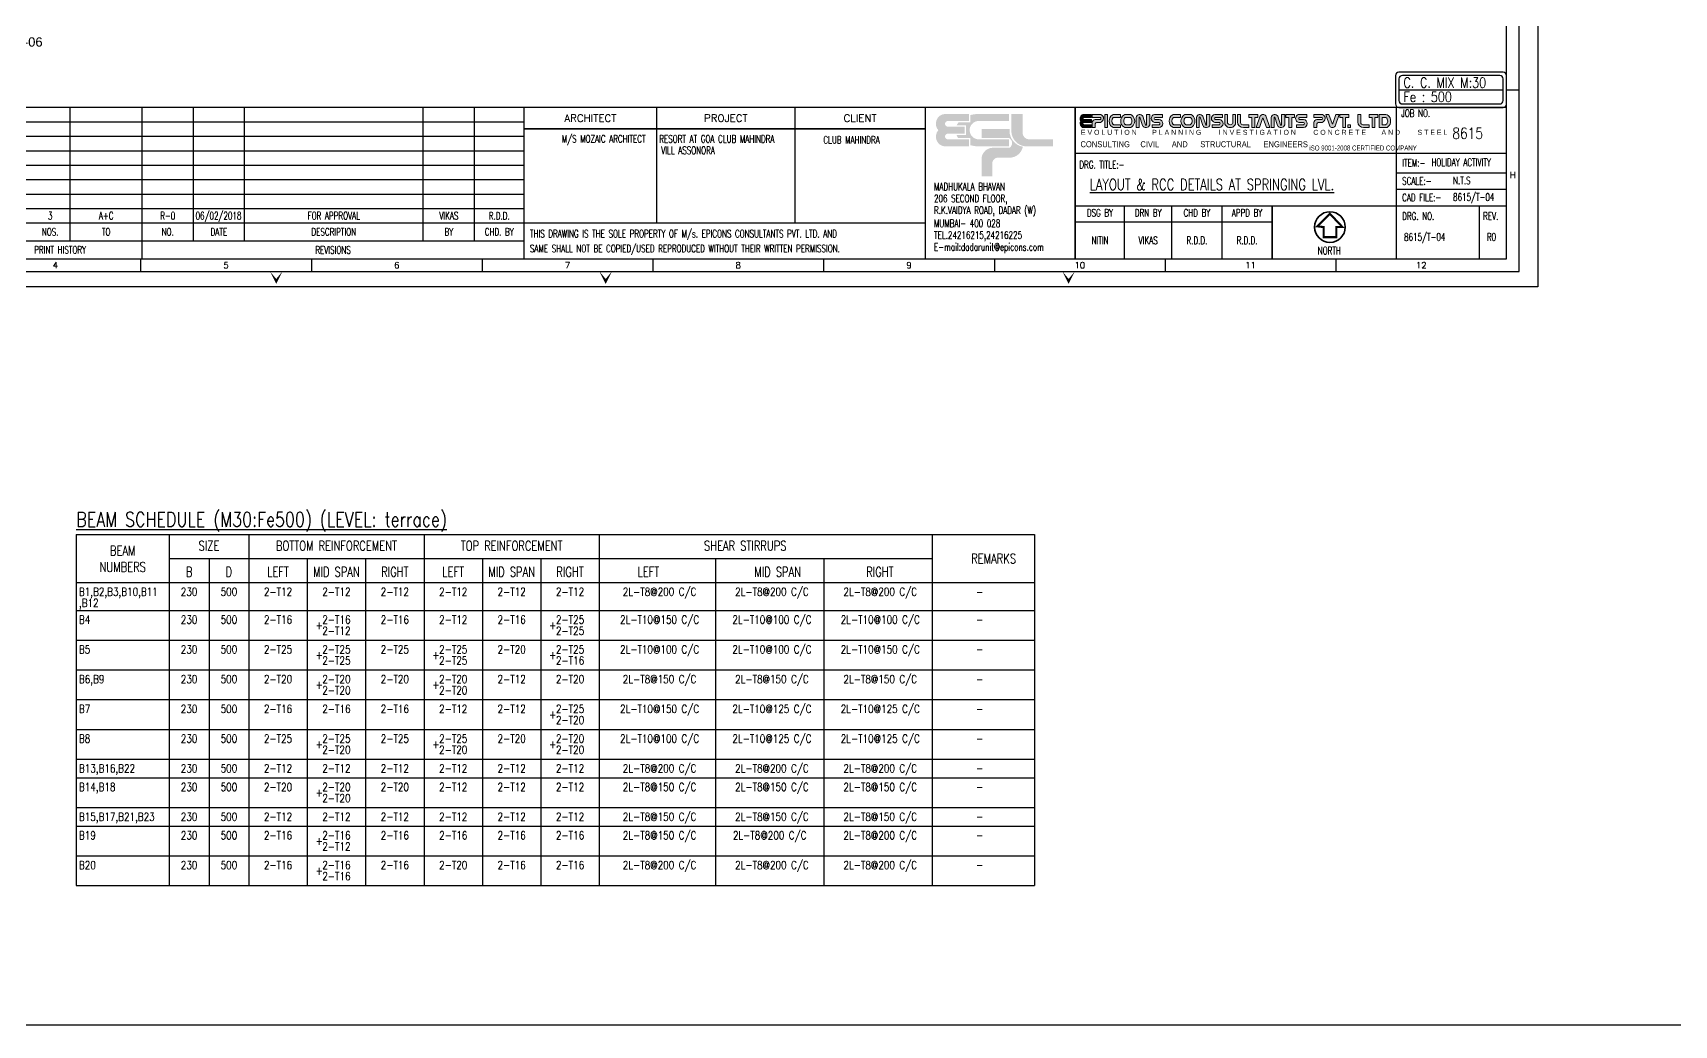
# Model space of a CAD drawing. Header units: millimetres. Extents: x 2659630 to 6742168, y -2425387 to -732288.
# Drawn here: x 3467925 to 3529752, y -1261264 to -1223905 of the extents above; entities that cross this region are included whole.
import ezdxf
from ezdxf.enums import TextEntityAlignment as Align

# ---------------------------------------------------------------- set-up
doc = ezdxf.new("R2010")
doc.units = ezdxf.units.MM
for name, color, linetype, lineweight in [('00 ECPL LOGO', 250, 'Continuous', 20), ('00 ELEV-2', 9, 'Continuous', 30), ('G-ANNO-SYMB', 111, 'Continuous', 9), ('TEXT', 150, 'Continuous', 25)]:
    doc.layers.add(name, color=color, linetype=linetype, lineweight=lineweight)
for name, color, linetype in [('FRAME TABLE', 5, 'Continuous'), ('PNA', 8, 'Continuous'), ('S-COLUMN NO', 2, 'Continuous'), ('S-SCHEDULE LINE-1', 7, 'Continuous'), ('S-TITIL', 6, 'Continuous'), ('Schedule Border', 60, 'Continuous'), ('TEXT (SHEET)', 4, 'Continuous'), ('TEXT MIDIUM', 2, 'Continuous'), ('TEXT SHEDULE BEAM', 4, 'Continuous'), ('TITLE', 6, 'Continuous')]:
    doc.layers.add(name, color=color, linetype=linetype)
doc.styles.add('Arial_1', font='arial.ttf', dxfattribs={"height": 98.353293})
doc.styles.add('ROMANS', font='r.shx', dxfattribs={"width": 0.7})
doc.styles.add('SEC. TEXT', font='arial.ttf', dxfattribs={"height": 180})

# ---------------------------------------------------------------- blocks, each defined once
blk = doc.blocks.new('ecpl logo')
at = {"layer": '00 ECPL LOGO'}
for color, points in [(256, [(351, -827, 0.621111), (586, -1401), (1442, -1401), (1442, -1151), (682, -1151, -0.917622), (682, -948), (1285, -948), (1285, -702), (682, -702, -0.926164), (682, -501), (1442, -501), (1442, -251), (581, -251, 0.621111), (351, -827)]), (152, [(2940, -251), (2940, -863, 0.384329), (3453, -1401), (4422, -1401), (4422, -1151), (3582, -1151, -0.414214), (3340, -908), (3340, -251)]), (140, [(1887, -779), (1887, -1102), (2862, -1102, -0.232111), (2971, -1281, -0.194401), (2883, -1450), (2269, -1450, 0.364674), (1887, -1802), (1887, -2463), (2269, -2463), (2269, -1996, -0.414214), (2462, -1802), (2899, -1802, 0.338499), (3350, -1412, -0.371272), (2877, -839), (2877, -779)])]:
    blk.add_hatch(color=color, dxfattribs=at).paths.add_polyline_path(points)
h = blk.add_hatch(color=253, dxfattribs=at)
h.dxf.hatch_style = 1
h.paths.add_polyline_path([(995, -993, 0.07148), (1056, -1106), (1486, -1106), (1486, -1356, 0.065387), (1776, -1401), (2862, -1401), (2862, -1151), (1776, -1151, -0.910826), (1742, -501), (2862, -501), (2862, -251), (1776, -251, 0.069483), (1486, -291), (1486, -546), (1071, -546, 0.072407), (1003, -657), (1329, -657), (1329, -993)])
blk = doc.blocks.new('EPICONS TITLE')
at = {"layer": '00 ECPL LOGO'}
h = blk.add_hatch(color=4, dxfattribs=at)
h.dxf.hatch_style = 1
h.paths.add_polyline_path([(678, -252), (678, -146), (414, -146, 0.261636), (303, -208, 0.285841), (304, -378, 0.344902), (324, -574, 0.204992), (418, -614), (678, -614), (678, -510), (424, -510, -1), (418, -426), (678, -426), (678, -331), (424, -331, -1), (422, -252)])
h = blk.add_hatch(color=4, dxfattribs=at)
h.dxf.hatch_style = 1
h.paths.add_polyline_path([(1011, -146), (712, -146), (712, -252), (997, -252, -0.440545), (997, -331), (816, -331, 0.414214), (712, -435), (712, -614), (810, -614), (810, -504, -0.414214), (888, -426), (997, -426, 0.757811)])
h.paths.add_polyline_path([(1254, -146), (1153, -146), (1153, -614), (1254, -614)])
h.paths.add_polyline_path([(1708, -146), (1494, -146, 0.154275), (1419, -169, 0.519672), (1419, -591, 0.154275), (1494, -614), (1708, -614), (1708, -510), (1472, -510, -0.210356), (1452, -502, -0.388707), (1452, -260, -0.210356), (1472, -252), (1708, -252)])
h.paths.add_polyline_path([(2037, -146), (1904, -146, 0.159018), (1828, -171, 0.507969), (1828, -589, 0.159018), (1904, -614), (2037, -614, 0.173791), (2119, -585, 0.472311), (2119, -175, 0.173791)])
h.paths.add_polyline_path([(2046, -252, -0.185052), (2063, -258, -0.445894), (2063, -504, -0.185052), (2046, -510), (1899, -510, -0.185052), (1882, -504, -0.445894), (1882, -258, -0.185052), (1899, -252)], flags=16)
h.paths.add_polyline_path([(2501, -209, 0.723435), (2273, -252), (2273, -614), (2374, -614), (2374, -252, -0.723435), (2399, -241), (2495, -533, 0.724077), (2751, -510), (2751, -146), (2635, -146), (2635, -509, -0.755661), (2603, -519)])
h.paths.add_polyline_path([(3198, -146), (2916, -146, 0.823713), (2916, -429), (3082, -429, -0.713272), (3082, -510), (2830, -510), (2830, -614), (3082, -614, 0.900309), (3082, -324), (2936, -324, -0.746931), (2936, -252), (3198, -252)])
h = blk.add_hatch(color=4, dxfattribs=at)
h.dxf.hatch_style = 1
h.paths.add_polyline_path([(3837, -146), (3623, -146, 0.154275), (3548, -169, 0.519672), (3548, -591, 0.154275), (3623, -614), (3837, -614), (3837, -510), (3600, -510, -0.210932), (3581, -502, -0.385278), (3580, -260, -0.212895), (3599, -252), (3837, -252)])
h.paths.add_polyline_path([(4255, -175, 0.173792), (4173, -146), (4040, -146, 0.159018), (3964, -171, 0.507969), (3964, -589, 0.159018), (4040, -614), (4173, -614, 0.173792), (4255, -585, 0.472311)])
h.paths.add_polyline_path([(4182, -252, -0.185053), (4199, -258, -0.445893), (4199, -504, -0.185053), (4182, -510), (4035, -510, -0.185053), (4017, -504, -0.445893), (4017, -258, -0.185053), (4035, -252)], flags=16)
h.paths.add_polyline_path([(4406, -252), (4406, -614), (4507, -614), (4507, -252, -0.436861), (4522, -236, -0.319738), (4534, -245), (4629, -533, 0.724077), (4884, -510), (4884, -146), (4768, -146), (4768, -509, -0.755661), (4737, -519), (4635, -209, 0.723435)])
h.paths.add_polyline_path([(5335, -146), (5053, -146, 0.823713), (5053, -429), (5219, -429, -0.713272), (5219, -510), (4967, -510), (4967, -614), (5219, -614, 0.900309), (5219, -324), (5074, -324, -0.746931), (5074, -252), (5335, -252)])
h.paths.add_polyline_path([(5509, -146), (5408, -146), (5408, -452, 0.160106), (5433, -529, 0.505303), (5772, -529, 0.160106), (5797, -452), (5797, -146), (5699, -146), (5699, -451, -0.621318), (5509, -451)])
h.paths.add_polyline_path([(5969, -146), (5862, -146), (5862, -406, 0.414214), (6070, -614), (6267, -614), (6267, -510), (6047, -510, -0.414214), (5969, -432)])
h.paths.add_polyline_path([(6589, -146), (6267, -146), (6267, -249), (6372, -249), (6372, -614), (6473, -614), (6473, -249), (6589, -249)])
h.paths.add_polyline_path([(6863, -194, 0.539211), (6672, -201), (6523, -614), (6641, -614), (6752, -289, -0.708617), (6777, -289), (6894, -614), (7006, -614)])
h.paths.add_polyline_path([(7288, -209, 0.723435), (7059, -252), (7059, -614), (7160, -614), (7160, -252, -0.723435), (7186, -241), (7282, -533, 0.724077), (7538, -510), (7538, -146), (7421, -146), (7421, -509, -0.755661), (7390, -519)])
h.paths.add_polyline_path([(7886, -146), (7579, -146), (7579, -249), (7684, -249), (7684, -614), (7785, -614), (7785, -249), (7886, -249)])
h.paths.add_polyline_path([(8321, -146), (8059, -146, 0.157568), (7983, -170, 0.511532), (7983, -404, 0.157569), (8059, -429), (8206, -429, -0.713272), (8206, -510), (7953, -510), (7953, -614), (8206, -614, 0.900308), (8206, -324), (8065, -324), (8060, -324, -0.722204), (8060, -249), (8321, -249)])
h = blk.add_hatch(color=4, dxfattribs=at)
h.dxf.hatch_style = 1
h.paths.add_polyline_path([(8875, -146), (8576, -146), (8576, -252), (8849, -252, -0.270444), (8871, -265, -0.26297), (8871, -318, -0.270444), (8849, -331), (8680, -331, 0.414214), (8576, -435), (8576, -614), (8674, -614), (8674, -504, -0.414214), (8752, -426), (8861, -426, 0.757811)])
h.paths.add_polyline_path([(9103, -146), (8990, -146), (9133, -566, 0.539211), (9324, -560), (9474, -146), (9356, -146), (9244, -471, -0.708617), (9220, -471)])
h.paths.add_polyline_path([(9814, -146), (9492, -146), (9492, -249), (9597, -249), (9597, -614), (9698, -614), (9698, -249), (9814, -249)])
h.paths.add_polyline_path([(10234, -146), (10128, -146), (10128, -406, 0.414214), (10336, -614), (10533, -614), (10533, -510), (10312, -510, -0.414214), (10234, -432)])
h.paths.add_polyline_path([(9871, -510), (9775, -510), (9775, -614), (9871, -614)])
h = blk.add_hatch(color=4, dxfattribs=at)
h.dxf.hatch_style = 1
h.paths.add_polyline_path([(10533, -146), (10533, -249), (10637, -249), (10637, -614), (10739, -614), (10739, -249), (10839, -249), (10839, -146)])
h.paths.add_polyline_path([(10890, -146), (10890, -614), (11119, -614, 0.189446), (11208, -580, 0.435754), (11208, -181, 0.189446), (11119, -146)])
h.paths.add_polyline_path([(11122, -249, -0.519112), (11122, -510), (10989, -510), (10989, -249)], flags=16)
at = {"layer": '00 ECPL LOGO', "color": 4}
for p, q in [((678, -146), (414, -146)), ((418, -426), (678, -426)), ((678, -510), (418, -510)), ((424, -252), (678, -252)), ((678, -331), (424, -331)), ((678, -252), (678, -146)), ((678, -426), (678, -331)), ((678, -614), (678, -510)), ((1011, -146), (712, -146)), ((712, -146), (712, -252)), ((997, -252), (712, -252)), ((712, -435), (712, -614)), ((810, -504), (810, -614)), ((997, -331), (816, -331)), ((888, -426), (997, -426)), ((1153, -146), (1254, -146)), ((1153, -146), (1153, -614)), ((1254, -146), (1254, -614)), ((1472, -252), (1708, -252)), ((1472, -510), (1708, -510)), ((1494, -146), (1708, -146)), ((1708, -252), (1708, -146)), ((1708, -614), (1708, -510)), ((1899, -252), (2046, -252)), ((1899, -510), (2046, -510)), ((1904, -146), (2037, -146)), ((2273, -252), (2273, -614)), ((2374, -252), (2374, -614)), ((2399, -241), (2495, -533)), ((2501, -209), (2603, -519)), ((2635, -146), (2751, -146)), ((2751, -146), (2635, -146)), ((2635, -146), (2635, -510)), ((2751, -146), (2751, -510)), ((2751, -252), (2751, -252)), ((2751, -510), (2751, -510)), ((2830, -614), (2830, -510)), ((2830, -510), (3082, -510)), ((2916, -146), (3198, -146)), ((3198, -146), (2916, -146)), ((3082, -429), (2916, -429)), ((2936, -252), (3198, -252)), ((3082, -324), (2936, -324)), ((3198, -252), (3198, -146)), ((3599, -252), (3837, -252)), ((3600, -510), (3837, -510)), ((3837, -146), (3623, -146)), ((3837, -252), (3837, -146)), ((3837, -614), (3837, -510)), ((4035, -252), (4182, -252)), ((4035, -510), (4182, -510)), ((4040, -146), (4173, -146)), ((4406, -252), (4406, -614)), ((4507, -252), (4507, -614)), ((4534, -245), (4629, -533)), ((4635, -209), (4737, -519)), ((4768, -146), (4884, -146)), ((4768, -146), (4884, -146)), ((4884, -146), (4768, -146)), ((4768, -146), (4768, -510)), ((4884, -146), (4884, -510)), ((4884, -252), (4884, -252)), ((4967, -614), (4967, -510)), ((4967, -510), (5219, -510)), ((4967, -510), (5219, -510)), ((5053, -146), (5335, -146)), ((5053, -146), (5335, -146)), ((5335, -146), (5053, -146)), ((5219, -429), (5053, -429)), ((5074, -252), (5335, -252)), ((5219, -324), (5074, -324)), ((5335, -252), (5335, -146)), ((5408, -146), (5509, -146)), ((5509, -146), (5408, -146)), ((5408, -146), (5408, -452)), ((5509, -146), (5509, -451)), ((5699, -146), (5797, -146)), ((5797, -146), (5699, -146)), ((5699, -146), (5699, -451)), ((5797, -146), (5797, -452)), ((5862, -146), (5969, -146)), ((5969, -146), (5862, -146)), ((5862, -406), (5862, -146)), ((5969, -432), (5969, -146)), ((6047, -510), (6267, -510)), ((6267, -146), (6589, -146)), ((6589, -146), (6267, -146)), ((6267, -146), (6267, -249)), ((6267, -249), (6372, -249)), ((6267, -510), (6267, -614)), ((6372, -614), (6372, -249)), ((6473, -614), (6473, -249)), ((6473, -249), (6589, -249)), ((6523, -614), (6672, -201)), ((6589, -146), (6589, -249)), ((6641, -614), (6752, -289)), ((6894, -614), (6777, -289)), ((7006, -614), (6863, -194)), ((7059, -252), (7059, -614)), ((7160, -252), (7160, -614)), ((7186, -241), (7282, -533)), ((7288, -209), (7390, -519)), ((7421, -146), (7538, -146)), ((7421, -146), (7538, -146)), ((7538, -146), (7421, -146)), ((7421, -146), (7538, -146)), ((7421, -146), (7421, -510)), ((7538, -146), (7538, -510)), ((7538, -252), (7538, -252)), ((7538, -510), (7538, -510)), ((7579, -146), (7886, -146)), ((7886, -146), (7579, -146)), ((7579, -146), (7886, -146)), ((7579, -146), (7886, -146)), ((7886, -146), (7579, -146)), ((7579, -146), (7579, -249)), ((7579, -249), (7684, -249)), ((7579, -249), (7684, -249)), ((7684, -614), (7684, -249)), ((7785, -614), (7785, -249)), ((7785, -249), (7886, -249)), ((7785, -249), (7886, -249)), ((7886, -146), (7886, -249)), ((7953, -614), (7953, -510)), ((7953, -510), (8206, -510)), ((7953, -510), (8206, -510)), ((7953, -510), (8206, -510)), ((8040, -146), (8321, -146)), ((8040, -146), (8321, -146)), ((8206, -429), (8040, -429)), ((8321, -146), (8059, -146)), ((8059, -429), (8194, -429)), ((8060, -249), (8321, -249)), ((8206, -324), (8060, -324)), ((8065, -324), (8206, -324)), ((8321, -252), (8321, -146)), ((8875, -146), (8576, -146)), ((8576, -146), (8576, -252)), ((8849, -252), (8576, -252)), ((8576, -435), (8576, -614)), ((8674, -504), (8674, -614)), ((8849, -331), (8680, -331)), ((8752, -426), (8861, -426)), ((9103, -146), (8990, -146)), ((9103, -146), (8990, -146)), ((8990, -146), (9133, -566)), ((9103, -146), (9220, -471)), ((9356, -146), (9244, -471)), ((9474, -146), (9324, -560)), ((9474, -146), (9356, -146)), ((9408, -146), (9356, -146)), ((9474, -146), (9356, -146)), ((9492, -146), (9814, -146)), ((9814, -146), (9492, -146)), ((9492, -146), (9814, -146)), ((9492, -146), (9814, -146)), ((9492, -146), (9814, -146)), ((9492, -146), (9492, -249)), ((9492, -249), (9597, -249)), ((9492, -249), (9597, -249)), ((9597, -614), (9597, -249)), ((9698, -614), (9698, -249)), ((9698, -249), (9814, -249)), ((9698, -249), (9814, -249)), ((9814, -146), (9814, -249)), ((10128, -146), (10234, -146)), ((10234, -146), (10128, -146)), ((10128, -406), (10128, -146)), ((10234, -432), (10234, -146)), ((10312, -510), (10533, -510)), ((10533, -146), (10839, -146)), ((10839, -146), (10533, -146)), ((10533, -146), (10533, -249)), ((10533, -249), (10637, -249)), ((10637, -249), (10533, -249)), ((10533, -510), (10533, -614)), ((10637, -614), (10637, -249)), ((10739, -614), (10739, -249)), ((10739, -249), (10839, -249)), ((10739, -249), (10839, -249)), ((10839, -249), (10739, -249)), ((10839, -146), (10839, -249)), ((10890, -146), (11119, -146)), ((10890, -146), (10890, -614)), ((10989, -249), (10989, -510)), ((10989, -249), (11113, -249)), ((10989, -510), (11113, -510)), ((418, -614), (678, -614)), ((712, -614), (810, -614)), ((1153, -614), (1254, -614)), ((1494, -614), (1708, -614)), ((2037, -614), (1904, -614)), ((2273, -614), (2374, -614)), ((2614, -614), (2635, -614)), ((2635, -614), (2635, -614)), ((2830, -614), (3082, -614)), ((2830, -614), (3082, -614)), ((3623, -614), (3837, -614)), ((4040, -614), (4173, -614)), ((4406, -614), (4507, -614)), ((4406, -614), (4507, -614)), ((4406, -614), (4507, -614)), ((4967, -614), (5219, -614)), ((4967, -614), (5219, -614)), ((4967, -614), (5219, -614)), ((6070, -614), (6267, -614)), ((6070, -614), (6267, -614)), ((6372, -614), (6473, -614)), ((6372, -614), (6473, -614)), ((6523, -614), (6641, -614)), ((6589, -614), (6641, -614)), ((6894, -614), (7006, -614)), ((6894, -614), (7006, -614)), ((7059, -614), (7160, -614)), ((7059, -614), (7160, -614)), ((7059, -614), (7160, -614)), ((7684, -614), (7785, -614)), ((7684, -614), (7785, -614)), ((7684, -614), (7785, -614)), ((7684, -614), (7785, -614)), ((7953, -614), (8206, -614)), ((7953, -614), (8206, -614)), ((7953, -614), (8206, -614)), ((7953, -614), (8206, -614)), ((7953, -614), (8206, -614)), ((8576, -614), (8674, -614)), ((9597, -614), (9698, -614)), ((9597, -614), (9698, -614)), ((9597, -614), (9698, -614)), ((10336, -614), (10533, -614)), ((10336, -614), (10533, -614)), ((10637, -614), (10739, -614)), ((10637, -614), (10739, -614)), ((10637, -614), (10739, -614)), ((10637, -614), (10739, -614)), ((10653, -614), (10739, -614)), ((10653, -614), (10739, -614)), ((10653, -614), (10739, -614)), ((10653, -614), (10739, -614)), ((10890, -614), (11119, -614))]:
    blk.add_line(p, q, dxfattribs=at)
blk.add_lwpolyline([(9775, -510), (9871, -510), (9871, -614), (9775, -614)], close=True, dxfattribs=at)
for centre, radius, start, end in [((439, -292), 160, 148.64797, 212.45631), ((439, -464), 160, 147.54369, 223.66124), ((414, -276), 130, 90, 148.64797), ((418, -484), 130, 223.66124, 270), ((421, -468), 42.1, 94.02421, 265.97579), ((423, -291), 39.6, 88.76368, 271.23632), ((816, -435), 104, 90, 180), ((888, -504), 78, 90, 180), ((965, -284), 146, 282.71879, 71.3398), ((961, -291), 53.7, 312.44874, 47.55126), ((1567, -380), 257, 125.08074, 234.91926), ((1584, -381), 179, 137.51709, 222.48291), ((1494, -276), 130, 90, 125.08074), ((1472, -278), 26, 90, 137.51709), ((1472, -484), 26, 222.48291, 270), ((1981, -380), 259, 126.14172, 233.85828), ((1992, -381), 165, 131.93642, 228.06358), ((1904, -276), 130, 90, 126.14172), ((1899, -278), 26, 90, 131.93642), ((1899, -484), 26, 228.06358, 270), ((2037, -276), 130, 50.56378, 90), ((2046, -278), 26, 48.06358, 90), ((2046, -484), 26, 270, 311.93642), ((1953, -381), 165, 311.93642, 48.06358), ((1951, -380), 265, 309.43622, 50.56378), ((2394, -268), 122, 28.74999, 172.28311), ((2388, -251), 14.5, 40.01913, 183.55226), ((2619, -479), 135, 203.2219, 346.75502), ((2618, -510), 17.1, 214.07961, 357.61273), ((2944, -287), 144, 101.04253, 258.95747), ((2947, -288), 37.6, 106.48558, 253.51442), ((3067, -469), 146, 276.00604, 83.99396), ((3068, -470), 43.1, 289.00161, 70.99839), ((3696, -380), 257, 125.08074, 234.91926), ((3714, -381), 180, 138.07412, 222.35635), ((3623, -276), 130, 90, 125.08074), ((3599, -278), 26, 90, 138.07412), ((3600, -484), 26, 222.35635, 270), ((4116, -380), 259, 126.14172, 233.85828), ((4127, -381), 165, 131.93642, 228.06358), ((4040, -276), 130, 90, 126.14172), ((4035, -278), 26, 90, 131.93642), ((4035, -484), 26, 228.06358, 270), ((4173, -276), 130, 50.56378, 90), ((4182, -278), 26, 48.06358, 90), ((4182, -484), 26, 270, 311.93642), ((4089, -381), 165, 311.93642, 48.06358), ((4087, -380), 265, 309.43622, 50.56378), ((4527, -268), 122, 28.74999, 172.28311), ((4522, -251), 14.5, 89.15773, 183.55226), ((4522, -249), 13, 18.23344, 89.15773), ((4753, -479), 135, 203.2219, 346.85165), ((4751, -510), 17.1, 214.07961, 357.61273), ((5081, -287), 144, 101.04253, 258.95747), ((5084, -288), 37.6, 106.48558, 253.51442), ((5204, -469), 146, 276.00604, 83.99396), ((5205, -470), 43.1, 289.00161, 70.99839), ((5538, -452), 130, 180, 216.38482), ((5602, -404), 210, 216.38482, 323.61518), ((5604, -405), 106, 206.29314, 333.70686), ((5667, -452), 130, 323.61518, 0), ((6070, -406), 208, 180, 270), ((6047, -432), 78, 180, 270), ((6770, -260), 114, 35.16598, 148.50219), ((6764, -294), 13, 19.76646, 161.05459), ((7181, -268), 122, 28.74999, 172.28311), ((7175, -251), 14.5, 40.01913, 183.55226), ((7406, -479), 135, 203.2219, 346.75502), ((7404, -510), 17.1, 214.07961, 357.61273), ((8067, -287), 144, 125.81796, 234.18198), ((8059, -276), 130, 90, 125.81796), ((8059, -299), 130, 234.18198, 270), ((8072, -286), 39.3, 108.32609, 238.19572), ((8065, -298), 26, 238.19572, 270), ((8190, -469), 146, 276.00604, 83.99396), ((8192, -470), 43.1, 289.00161, 70.99839), ((8680, -435), 104, 90, 180), ((8752, -504), 78, 90, 180), ((8849, -278), 26, 29.46718, 90), ((8849, -305), 26, 270, 330.53282), ((8829, -284), 146, 282.71879, 71.3398), ((8824, -291), 53.7, 330.53282, 29.46718), ((9227, -500), 114, 215.16598, 328.50219), ((9232, -467), 13, 199.76646, 341.05459), ((10336, -406), 208, 180, 270), ((10312, -432), 78, 180, 270), ((11113, -275), 26, 51.48158, 90), ((11113, -484), 26, 270, 308.51842), ((11119, -276), 130, 47.09074, 90), ((11119, -484), 130, 270, 312.90926), ((11030, -380), 160, 308.51842, 51.48158), ((11023, -380), 272, 312.90926, 47.09074), ((1494, -484), 130, 234.91926, 270), ((1904, -484), 130, 233.85828, 270), ((2037, -484), 130, 270, 309.43622), ((3623, -484), 130, 234.91926, 270), ((4040, -484), 130, 233.85828, 270), ((4173, -484), 130, 270, 309.43622)]:
    blk.add_arc(centre, radius, start, end, dxfattribs=at)
at = {"layer": '00 ECPL LOGO', "color": 4, "style": 'SEC. TEXT'}
for s, height, width, p in [('CONSULTING     CIVIL      AND      STRUCTURAL      ENGINEERS', 212.64, 0.9, (294, -1308)), ('E V O L U T I O N        P L A N N I N G         I N V E S T I G A T I O N         C O N C R E T E        A N D         S T E E L', 177.202, 0.8, (308, -869)), ('iSO 9001-2008 CERTIFIED COMPANY', 177.2, 0.7, (8411, -1424))]:
    blk.add_text(s, height=height, dxfattribs=dict(at, width=width)).set_placement(p)
blk = doc.blocks.new('FOLDER')
at = {"layer": 'PNA'}
for points in [[(-1250, 2500), (0, 0), (0, 1000)], [(1250, 2500), (0, 0), (0, 1000)]]:
    blk.add_solid(points, dxfattribs=at)
blk = doc.blocks.new('A1_SHEET.')
at = {"color": 1}
for p, q in [((828.5, 71.9), (17.5, 71.9)), ((655.76, 53.61), (828.5, 53.61)), ((655.76, 32.53), (828.5, 32.53)), ((216.12, 25.64), (435.51, 25.64)), ((655.76, 26.1), (734.56, 26.1)), ((216.12, 18.44), (434.78, 18.44))]:
    blk.add_line(p, q, dxfattribs=at)
at = {"color": 5, "linetype": 'ByBlock', "lineweight": -2}
for p, q in [((216.24, 66.12), (434.78, 66.12)), ((216.24, 60.33), (434.78, 60.33)), ((216.24, 54.55), (434.78, 54.55)), ((216.24, 48.77), (434.78, 48.77)), ((216.24, 42.98), (434.78, 42.98)), ((784.52, 45.74), (828.5, 45.74)), ((216.24, 37.2), (434.78, 37.2)), ((784.52, 39.14), (828.5, 39.14)), ((216.24, 31.42), (434.78, 31.42)), ((675.41, 11.2), (675.41, 32.53)), ((694.37, 11.2), (694.37, 32.53)), ((714.47, 11.2), (714.47, 32.53)), ((817.49, 32.53), (817.49, 11.2))]:
    blk.add_line(p, q, dxfattribs=at)
for p, q in [((252.98, 18.44), (252.98, 71.9)), ((302.31, 18.44), (302.31, 71.9)), ((322.73, 18.44), (322.73, 71.9)), ((394.39, 18.44), (394.39, 71.9)), ((414.95, 18.44), (414.95, 71.9)), ((734.56, 11.2), (734.56, 32.53))]:
    blk.add_line(p, q)
at = {"flags": 128}
blk.add_lwpolyline([(0, 0), (0, 594), (841, 594), (841, 0)], close=True, dxfattribs=at)
at = {"color": 1, "const_width": 0.575}
for points in [[(281.75, 11.33), (281.75, 71.9)], [(434.78, 11.2), (434.78, 71.9)], [(487.97, 25.58), (487.97, 71.9)], [(543.33, 25.58), (543.33, 71.9)], [(595.57, 11.2), (595.57, 71.9)], [(655.61, 11.2), (655.61, 71.9)], [(784.34, 11.2), (784.34, 71.9)], [(434.78, 63.3), (595.57, 63.3)], [(734.56, 11.2), (734.56, 32.53)], [(434.78, 25.58), (595.57, 25.58)]]:
    blk.add_lwpolyline(points, dxfattribs=at)
at = {"layer": 'PNA'}
for p, q in [((828.5, 78.95), (833.5, 78.95)), ((281.17, 11.2), (281.17, 6.2)), ((349.58, 11.2), (349.58, 6.2)), ((418, 11.2), (418, 6.2)), ((486.42, 11.2), (486.42, 6.2)), ((554.83, 11.2), (554.83, 6.2)), ((623.25, 11.2), (623.25, 6.2)), ((691.67, 11.2), (691.67, 6.2)), ((760.08, 11.2), (760.08, 6.2))]:
    blk.add_line(p, q, dxfattribs=at)
at = {"layer": 'PNA', "color": 1}
for points in [[(7.5, 6.2), (833.5, 6.2), (833.5, 587.8), (7.5, 587.8)], [(17.5, 11.2), (828.5, 11.2), (828.5, 582.8), (17.5, 582.8)]]:
    blk.add_lwpolyline(points, close=True, dxfattribs=at)
at = {"layer": 'TITLE', "color": 1, "const_width": 0.856}
blk.add_lwpolyline([(757.71, 29.29), (752.7, 24.27), (755.18, 23.98), (755.18, 19.94), (760.25, 19.94), (760.25, 23.98), (762.73, 23.98)], close=True, dxfattribs=at)
at = {"layer": 'TITLE', "lineweight": 35}
blk.add_circle((757.71, 23.98), 6.12, dxfattribs=at)
at = {"layer": '00 ELEV-2', "xscale": 0.0112961961291064, "yscale": 0.0112961961291064, "zscale": 0.0112961961291064}
for name, p in [('ecpl logo', (596.83, 72.1)), ('EPICONS TITLE', (654.45, 70.73))]:
    blk.add_blockref(name, p, dxfattribs=at)
at = {"layer": 'PNA', "xscale": 0.0020000000043068, "yscale": 0.0020000000043068, "zscale": 0.0020000000043068}
for p in [(335.5, 1.2), (467.5, 1.2), (653, 1.2)]:
    blk.add_blockref('FOLDER', p, dxfattribs=at)
at = {"layer": 'PNA', "style": 'ROMANS'}
for s, p in [('H', (831, 44.8)), ('4', (246.97, 8.7)), ('5', (315.38, 8.7)), ('6', (383.8, 8.7)), ('7', (452.22, 8.7)), ('8', (520.63, 8.7)), ('9', (589.05, 8.7)), ('10', (657.47, 8.7)), ('11', (725.88, 8.7)), ('12', (794.3, 8.7))]:
    blk.add_text(s, height=2.5, dxfattribs=at).set_placement(p, align=Align.MIDDLE)
at = {"layer": 'TEXT (SHEET)', "color": 2, "style": 'ROMANS'}
for s, p in [('ARCHITECT', (461.38, 67.6)), ('PROJECT', (515.65, 67.6)), ('CLIENT', (569.45, 67.6))]:
    blk.add_text(s, height=3, dxfattribs=at).set_placement(p, align=Align.MIDDLE_CENTER)
at = {"layer": 'TEXT (SHEET)', "color": 4, "style": 'ROMANS', "width": 0.7}
for s, p in [('JOB NO.', (786.28, 68.07)), ('MADHUKALA BHAVAN', (599.07, 38.66, 0.07)), ('206 SECOND FLOOR,', (599.07, 33.94, 0.07)), ('R.K.VAIDYA ROAD, DADAR (W)', (599.07, 29.22, 0.07)), ('MUMBAI- 400 028', (599.07, 23.96, 0.07)), ('THIS DRAWING IS THE SOLE PROPERTY OF M/s. EPICONS CONSULTANTS PVT. LTD. AND', (437.15, 19.82)), ('TEL.24216215,24216225', (599.07, 19.24, 0.07)), ('SAME SHALL NOT BE COPIED/USED REPRODUCED WITHOUT THEIR WRITTEN PERMISSION.', (437.15, 13.87)), ('E-mail:dadarunit@epicons.com', (599.07, 14.52, 0.07)), ('NORTH', (752.82, 13.05))]:
    blk.add_text(s, height=3, dxfattribs=at).set_placement(p)
for s, p in [('DRG. TITLE:-', (657.3, 48.95)), ('ITEM:-', (786.66, 49.68)), ('SCALE:-', (786.66, 42.44)), ('CAD FILE:-', (786.66, 35.83)), ('DRG. NO. ', (786.66, 28.38)), ('REV.', (819.08, 28.38))]:
    blk.add_text(s, height=3, dxfattribs=at).set_placement(p, align=Align.MIDDLE_LEFT)
for s, p in [('DSG BY', (665.58, 29.68)), ('DRN BY', (684.89, 29.68)), ('CHD BY', (704.42, 29.68)), ('APPD BY', (724.51, 29.68)), ('NOS.', (244.93, 22.04)), ('TO', (267.36, 22.04)), ('NO.', (292.03, 22.04)), ('DATE', (312.52, 22.04)), ('DESCRIPTION', (358.56, 22.04)), ('BY', (404.67, 22.04)), ('CHD. BY', (424.87, 22.04)), ('PRINT HISTORY', (248.93, 14.89)), ('REVISIONS', (358.27, 14.82))]:
    blk.add_text(s, height=3, dxfattribs=at).set_placement(p, align=Align.MIDDLE_CENTER)

msp = doc.modelspace()

# ---------------------------------------------------------------- linework, layer by layer
at = {"layer": 'FRAME TABLE', "color": 7}
for p, q in [((3469561.321, -1242797.315), (3469561.321, -1244597.315)), ((3469561.322, -1242797.315), (3505657.899, -1242797.315)), ((3473061.321, -1242797.315), (3473061.321, -1244597.315)), ((3476061.321, -1242797.315), (3476061.321, -1244597.315)), ((3482661.321, -1242797.315), (3482661.321, -1244597.315)), ((3489261.321, -1242797.315), (3489261.321, -1244597.315)), ((3501803.092, -1242797.315), (3501803.092, -1244597.315)), ((3505657.899, -1242797.315), (3505657.899, -1244597.315)), ((3474561.321, -1243697.315), (3474561.321, -1244597.315)), ((3478261.321, -1243697.315), (3478261.321, -1244597.315)), ((3480461.321, -1243697.315), (3480461.321, -1244597.315)), ((3484861.321, -1243697.315), (3484861.321, -1244597.315)), ((3487061.321, -1243697.315), (3487061.321, -1244597.315)), ((3493641.912, -1243697.315), (3493641.912, -1244597.315)), ((3497722.502, -1243697.315), (3497722.502, -1244597.315)), ((3469561.321, -1244597.315), (3469561.321, -1256007.315)), ((3469561.322, -1244597.315), (3505657.899, -1244597.315)), ((3473061.321, -1244597.315), (3473061.321, -1256007.315)), ((3474561.321, -1244597.315), (3474561.321, -1256007.315)), ((3476061.321, -1244597.315), (3476061.321, -1256007.315)), ((3478261.321, -1244597.315), (3478261.321, -1256007.315)), ((3480461.321, -1244597.315), (3480461.321, -1256007.315)), ((3482661.321, -1244597.315), (3482661.321, -1256007.315)), ((3484861.321, -1244597.315), (3484861.321, -1256007.315)), ((3487061.321, -1244597.315), (3487061.321, -1256007.315)), ((3489261.321, -1244597.315), (3489261.321, -1256007.315)), ((3493641.912, -1244597.315), (3493641.912, -1256007.315)), ((3497722.502, -1244597.315), (3497722.502, -1256007.315)), ((3501803.092, -1244597.315), (3501803.092, -1256007.315)), ((3505657.899, -1244597.315), (3505657.899, -1256007.315)), ((3469561.321, -1256007.315), (3505657.899, -1256007.315))]:
    msp.add_line(p, q, dxfattribs=at)
at = {"layer": 'FRAME TABLE'}
for p, q in [((3473061.322, -1243697.315), (3501803.092, -1243697.315)), ((3469561.321, -1245647.315), (3505657.899, -1245647.315)), ((3469561.322, -1245647.315), (3505657.899, -1245647.315)), ((3469561.321, -1246767.315), (3505657.899, -1246767.315)), ((3469561.321, -1247887.315), (3505657.899, -1247887.315)), ((3469561.321, -1247887.315), (3505657.899, -1247887.315)), ((3469561.321, -1249007.315), (3505657.899, -1249007.315)), ((3469561.321, -1249007.315), (3505657.899, -1249007.315)), ((3469561.321, -1250127.315), (3505657.899, -1250127.315)), ((3469561.321, -1251247.315), (3505657.899, -1251247.315)), ((3469561.321, -1251247.315), (3505657.899, -1251247.315)), ((3469561.321, -1251947.315), (3505657.899, -1251947.315)), ((3469561.321, -1253067.315), (3505657.899, -1253067.315)), ((3469561.321, -1253767.315), (3505657.899, -1253767.315)), ((3469561.321, -1254887.315), (3505657.899, -1254887.315))]:
    msp.add_line(p, q, dxfattribs=at)
at = {"layer": 'S-COLUMN NO', "ltscale": 2500}
msp.add_lwpolyline([(3135960.687, -1159977.041), (3643425.669, -1159977.041), (3643425.669, -1261264.116), (3135960.687, -1261264.116)], close=True, dxfattribs=at)
at = {"layer": 'S-SCHEDULE LINE-1', "color": 2}
for p, q in [((3519385.458, -1225638.58), (3519385.458, -1226455.743)), ((3523183.237, -1225510.98), (3519513.058, -1225510.98)), ((3523311.431, -1226455.743), (3523311.431, -1225639.174)), ((3519385.458, -1226047.161), (3523311.431, -1226047.161)), ((3519513.058, -1226583.343), (3523183.831, -1226583.343))]:
    msp.add_line(p, q, dxfattribs=at)
msp.add_lwpolyline([(3519385.458, -1225382.786, 0.414213562), (3519257.264, -1225510.98), (3519257.264, -1226583.343, 0.414213562), (3519385.458, -1226711.537), (3523312.025, -1226711.537, 0.414213562), (3523439.625, -1226583.937), (3523439.625, -1225510.98, 0.414213562), (3523311.431, -1225382.786), (3519385.458, -1225382.786)], format="xyb", dxfattribs=at)
for centre, radius, start, end in [((3519513.058, -1225638.58), 127.6, 90, 180), ((3523183.237, -1225639.174), 128.194, 359.99999999, 90), ((3519513.058, -1226455.743), 127.6, 180, 270), ((3523183.831, -1226455.743), 127.6, 270, 0)]:
    msp.add_arc(centre, radius, start, end, dxfattribs=at)
at = {"layer": 'Schedule Border'}
msp.add_line((3469561.322, -1244597.315), (3505657.899, -1244597.315), dxfattribs=at)

# ---------------------------------------------------------------- block references
at = {"xscale": 94.00879904875153, "yscale": 94.00879904875153, "zscale": 94.00879904875153}
msp.add_blockref('A1_SHEET.', (3445553.335, -1233470.769), dxfattribs=at)

# ---------------------------------------------------------------- texts
at = {"layer": 'G-ANNO-SYMB', "insert": (3467599.608, -1224073.442, 0), "char_height": 350.5449, "width": 325.02824, "attachment_point": 2, "line_spacing_factor": 0.938532, "style": 'Arial_1'}
msp.add_mtext('AR-06', dxfattribs=at)
at = {"layer": 'S-TITIL', "style": 'ROMANS', "width": 0.8}
for s, height, p in [('C. C. MIX M:30', 384.58145, (3519556.383, -1225779.071)), ('C. C. MIX M:30', 384.58145, (3519556.383, -1225779.071)), ('C. C. MIX M:30', 384.58145, (3519556.383, -1225779.071)), ('Fe : 500', 384.5815, (3519556.383, -1226315.252)), ('Fe : 500', 384.5815, (3519556.383, -1226315.252)), ('Fe : 500', 384.5815, (3519556.383, -1226315.252))]:
    msp.add_text(s, height=height, dxfattribs=at).set_placement(p, align=Align.MIDDLE_LEFT)
at = {"layer": 'TEXT', "color": 2, "style": 'ROMANS', "width": 0.7}
for s, p in [('RESORT AT GOA CLUB MAHINDRA', (3491520.221, -1227898.986)), ('RESORT AT GOA CLUB MAHINDRA', (3491520.221, -1227898.986)), ('RESORT AT GOA CLUB MAHINDRA', (3491520.221, -1227898.986)), ('CLUB MAHINDRA', (3497702.958, -1227934.688)), ('CLUB MAHINDRA', (3497702.958, -1227934.688)), ('CLUB MAHINDRA', (3497702.958, -1227934.688)), ('VILL ASSONORA', (3491594.456, -1228328.594)), ('VILL ASSONORA', (3491594.456, -1228328.594)), ('VILL ASSONORA', (3491594.456, -1228328.594)), ('HOLIDAY ACTIVITY', (3520608.399, -1228779.303)), ('N.T.S', (3521423.12, -1229466.453)), ('N.T.S', (3521423.12, -1229466.453)), ('N.T.S', (3521423.12, -1229466.453)), ('8615/T-04', (3521423.12, -1230087.263)), ('8615/T-04', (3519577.628, -1231590.321)), ('R0', (3522697.609, -1231590.321)), ('R0', (3522697.609, -1231590.321)), ('R0', (3522697.609, -1231590.321))]:
    msp.add_text(s, height=282.0264, dxfattribs=at).set_placement(p, align=Align.MIDDLE_LEFT)
at = {"layer": 'TEXT', "color": 1, "style": 'ROMANS', "width": 0.8}
msp.add_text('8615', height=423.0396, dxfattribs=at).set_placement((3521973.495, -1227686.216), align=Align.MIDDLE_CENTER)
msp.add_text('8615', height=423.0396, dxfattribs=at).set_placement((3521973.495, -1227686.216), align=Align.MIDDLE_CENTER)
msp.add_text('8615', height=423.0396, dxfattribs=at).set_placement((3521973.495, -1227686.216), align=Align.MIDDLE_CENTER)
at = {"layer": 'TEXT', "color": 1, "style": 'ROMANS', "width": 0.75}
msp.add_text('%%ULAYOUT & RCC DETAILS AT SPRINGING LVL.', height=423.0396, dxfattribs=at).set_placement((3507738.097, -1229617.026), align=Align.MIDDLE_LEFT)
at = {"layer": 'TEXT', "color": 2, "style": 'ROMANS', "width": 0.7}
for s, height, p in [('3', 282.026, (3468579.189, -1230788.996)), ('3', 282.026, (3468579.189, -1230788.996)), ('A+C', 282.0264, (3470687.777, -1230788.996)), ('A+C', 282.0264, (3470687.777, -1230788.996)), ('R-0', 282.0264, (3473006.451, -1230788.996)), ('R-0', 282.0264, (3473006.451, -1230788.996)), ('06/02/2018', 282.0264, (3474918.272, -1230788.996)), ('FOR APPROVAL', 282.0264, (3479261.335, -1230788.996)), ('VIKAS', 282.0264, (3483596.188, -1230788.996)), ('R.D.D.', 282.0264, (3485494.735, -1230791.369)), ('R.D.D.', 282.0264, (3485494.735, -1230791.369)), ('NITIN', 282.0264, (3508123.826, -1231717.558)), ('VIKAS', 282.0264, (3509938.688, -1231717.558)), ('R.D.D.', 282.0264, (3511774.702, -1231717.558)), ('R.D.D.', 282.0264, (3511774.702, -1231717.558)), ('R.D.D.', 282.0264, (3511774.702, -1231717.558)), ('R.D.D.', 282.0264, (3513664.082, -1231717.558)), ('R.D.D.', 282.0264, (3513664.082, -1231717.558)), ('R.D.D.', 282.0264, (3513664.082, -1231717.558))]:
    msp.add_text(s, height=height, dxfattribs=at).set_placement(p, align=Align.MIDDLE_CENTER)
at = {"layer": 'TEXT', "color": 2, "insert": (3487850.715, -1227755.284), "char_height": 282.0264, "width": 3101.18932, "attachment_point": 1, "style": 'ROMANS'}
msp.add_mtext('M/S MOZAIC ARCHITECT', dxfattribs=at)
msp.add_mtext('M/S MOZAIC ARCHITECT', dxfattribs=at)
msp.add_mtext('M/S MOZAIC ARCHITECT', dxfattribs=at)
at = {"layer": 'TEXT MIDIUM', "style": 'ROMANS', "width": 0.75}
for s, p in [('BEAM', (3471311.321, -1243397.315)), ('REMARKS', (3504116.129, -1243697.315)), ('B', (3473811.321, -1244197.315)), ('D', (3475311.321, -1244197.315)), ('LEFT', (3477161.322, -1244197.315)), ('MID SPAN', (3479361.322, -1244197.315)), ('RIGHT', (3481561.322, -1244197.315)), ('LEFT', (3483761.322, -1244197.315)), ('MID SPAN', (3485961.322, -1244197.315)), ('RIGHT', (3488161.322, -1244197.315)), ('LEFT', (3491111.322, -1244197.315)), ('MID SPAN', (3495981.322, -1244197.315)), ('RIGHT', (3499831.322, -1244197.315))]:
    msp.add_text(s, height=364.8, dxfattribs=at).set_placement(p, align=Align.MIDDLE)
for s, p in [('SIZE', (3474561.321, -1243397.315)), ('BOTTOM REINFORCEMENT', (3479361.321, -1243397.315)), ('TOP REINFORCEMENT', (3485961.321, -1243397.315)), ('SHEAR STIRRUPS', (3494761.322, -1243397.315)), ('NUMBERS', (3471311.321, -1244197.315))]:
    msp.add_text(s, height=364.8, dxfattribs=at).set_placement(p, align=Align.CENTER)
at = {"layer": 'TEXT SHEDULE BEAM', "style": 'ROMANS', "width": 0.8}
for s, p in [('B1,B2,B3,B10,B11', (3469661.322, -1244947.315)), (',B12', (3469661.322, -1245367.315)), ('B4', (3469661.321, -1245997.315)), ('B5', (3469661.321, -1247117.315)), ('B6,B9', (3469661.321, -1248237.315)), ('B7', (3469661.321, -1249357.315)), ('B8', (3469661.321, -1250477.315)), ('B13,B16,B22', (3469661.321, -1251597.315)), ('B14,B18', (3469661.321, -1252297.315)), ('B15,B17,B21,B23', (3469661.321, -1253417.315)), ('B19', (3469661.321, -1254117.315)), ('B20', (3469661.321, -1255237.315))]:
    msp.add_text(s, height=304, dxfattribs=at).set_placement(p, align=Align.MIDDLE_LEFT)
for s, p in [('230', (3473811.322, -1244947.315)), ('500', (3475311.322, -1244947.315)), ('2-T12', (3477161.322, -1244947.315)), ('2-T12', (3479361.322, -1244947.315)), ('2-T12', (3481561.322, -1244947.315)), ('2-T12', (3483761.322, -1244947.315)), ('2-T12', (3485961.322, -1244947.315)), ('2-T12', (3488161.322, -1244947.315)), (' 2L-T8@200 C/C', (3491451.617, -1244947.315)), (' 2L-T8@200 C/C', (3495682.207, -1244947.315)), (' 2L-T8@200 C/C', (3499762.797, -1244947.315)), ('-', (3503587.691, -1244947.315)), (' 2L-T10@150 C/C', (3491451.617, -1245997.315)), (' 2L-T10@100 C/C', (3495682.207, -1245997.315)), (' 2L-T10@100 C/C', (3499762.797, -1245997.315)), ('230', (3473811.321, -1245997.315)), ('500', (3475311.321, -1245997.315)), ('2-T16', (3477161.321, -1245997.315)), ('+', (3478711.321, -1246207.315)), ('2-T16', (3479361.321, -1245997.315)), ('2-T12', (3479361.321, -1246417.315)), ('2-T16', (3481561.321, -1245997.315)), ('2-T12', (3483761.321, -1245997.315)), ('2-T16', (3485961.321, -1245997.315)), ('+', (3487511.321, -1246207.315)), ('2-T25', (3488161.321, -1245997.315)), ('2-T25', (3488161.321, -1246417.315)), ('-', (3503587.691, -1245997.315)), ('230', (3473811.321, -1247117.315)), ('500', (3475311.321, -1247117.315)), ('2-T25', (3477161.321, -1247117.315)), ('2-T25', (3479361.321, -1247117.315)), ('2-T25', (3481561.321, -1247117.315)), ('2-T25', (3483761.321, -1247117.315)), ('2-T20', (3485961.321, -1247117.315)), ('2-T25', (3488161.321, -1247117.315)), (' 2L-T10@100 C/C', (3491451.617, -1247117.315)), (' 2L-T10@100 C/C', (3495682.207, -1247117.315)), (' 2L-T10@150 C/C', (3499762.797, -1247117.315)), ('+', (3478711.321, -1247327.315)), ('2-T25', (3479361.321, -1247537.315)), ('+', (3483111.321, -1247327.315)), ('2-T25', (3483761.321, -1247537.315)), ('+', (3487511.321, -1247327.315)), ('2-T16', (3488161.321, -1247537.315)), ('-', (3503587.691, -1247117.315)), ('230', (3473811.321, -1248237.315)), ('500', (3475311.321, -1248237.315)), ('2-T20', (3477161.321, -1248237.315)), ('2-T20', (3479361.321, -1248237.315)), ('2-T20', (3481561.321, -1248237.315)), ('2-T20', (3483761.321, -1248237.315)), ('2-T12', (3485961.321, -1248237.315)), ('2-T20', (3488161.321, -1248237.315)), (' 2L-T8@150 C/C', (3491451.617, -1248237.315)), (' 2L-T8@150 C/C', (3495682.207, -1248237.315)), (' 2L-T8@150 C/C', (3499762.797, -1248237.315)), ('-', (3503587.691, -1248237.315)), ('-', (3503587.691, -1248237.315)), ('+', (3478711.321, -1248447.315)), ('2-T20', (3479361.321, -1248657.315)), ('+', (3483111.321, -1248447.315)), ('2-T20', (3483761.321, -1248657.315)), ('230', (3473811.321, -1249357.315)), ('500', (3475311.321, -1249357.315)), ('2-T16', (3477161.321, -1249357.315)), ('2-T16', (3479361.321, -1249357.315)), ('2-T16', (3481561.321, -1249357.315)), ('2-T12', (3483761.321, -1249357.315)), ('2-T12', (3485961.321, -1249357.315)), ('+', (3487511.321, -1249567.315)), ('2-T25', (3488161.321, -1249357.315)), (' 2L-T10@150 C/C', (3491451.617, -1249357.315)), (' 2L-T10@125 C/C', (3495682.207, -1249357.315)), (' 2L-T10@125 C/C', (3499762.797, -1249357.315)), ('-', (3503587.691, -1249357.315)), ('2-T20', (3488161.321, -1249777.315)), ('230', (3473811.321, -1250477.315)), ('500', (3475311.321, -1250477.315)), ('2-T25', (3477161.321, -1250477.315)), ('+', (3478711.321, -1250687.315)), ('2-T25', (3479361.321, -1250477.315)), ('2-T20', (3479361.321, -1250897.315)), ('2-T25', (3481561.321, -1250477.315)), ('+', (3483111.321, -1250687.315)), ('2-T25', (3483761.321, -1250477.315)), ('2-T20', (3483761.321, -1250897.315)), ('2-T20', (3485961.321, -1250477.315)), ('+', (3487511.321, -1250687.315)), ('2-T20', (3488161.321, -1250477.315)), ('2-T20', (3488161.321, -1250897.315)), (' 2L-T10@100 C/C', (3491451.617, -1250477.315)), (' 2L-T10@125 C/C', (3495682.207, -1250477.315)), (' 2L-T10@125 C/C', (3499762.797, -1250477.315)), ('-', (3503587.691, -1250477.315)), ('230', (3473811.321, -1251597.315)), ('500', (3475311.321, -1251597.315)), ('2-T12', (3477161.321, -1251597.315)), ('2-T12', (3479361.321, -1251597.315)), ('2-T12', (3481561.321, -1251597.315)), ('2-T12', (3483761.321, -1251597.315)), ('2-T12', (3485961.321, -1251597.315)), ('2-T12', (3488161.321, -1251597.315)), (' 2L-T8@200 C/C', (3491451.617, -1251597.315)), (' 2L-T8@200 C/C', (3495682.207, -1251597.315)), (' 2L-T8@200 C/C', (3499762.797, -1251597.315)), ('-', (3503587.691, -1251597.315)), ('230', (3473811.321, -1252297.315)), ('500', (3475311.321, -1252297.315)), ('2-T20', (3477161.321, -1252297.315)), ('+', (3478711.321, -1252507.315)), ('2-T20', (3479361.321, -1252297.315)), ('2-T20', (3479361.321, -1252717.315)), ('2-T20', (3481561.321, -1252297.315)), ('2-T12', (3483761.321, -1252297.315)), ('2-T12', (3485961.321, -1252297.315)), ('2-T12', (3488161.321, -1252297.315)), (' 2L-T8@150 C/C', (3491451.617, -1252297.315)), (' 2L-T8@150 C/C', (3495682.207, -1252297.315)), (' 2L-T8@150 C/C', (3499762.797, -1252297.315)), ('-', (3503587.691, -1252297.315)), (' 2L-T8@150 C/C', (3491451.617, -1253417.315)), (' 2L-T8@150 C/C', (3495682.207, -1253417.315)), (' 2L-T8@150 C/C', (3499762.797, -1253417.315)), ('230', (3473811.321, -1253417.315)), ('500', (3475311.321, -1253417.315)), ('2-T12', (3477161.321, -1253417.315)), ('2-T12', (3479361.321, -1253417.315)), ('2-T12', (3481561.321, -1253417.315)), ('2-T12', (3483761.321, -1253417.315)), ('2-T12', (3485961.321, -1253417.315)), ('2-T12', (3488161.321, -1253417.315)), ('-', (3503587.691, -1253417.315)), ('230', (3473811.321, -1254117.315)), ('500', (3475311.321, -1254117.315)), ('2-T16', (3477161.321, -1254117.315)), ('+', (3478711.321, -1254327.315)), ('2-T16', (3479361.321, -1254117.315)), ('2-T12', (3479361.321, -1254537.315)), ('2-T16', (3481561.321, -1254117.315)), ('2-T16', (3483761.321, -1254117.315)), ('2-T16', (3485961.321, -1254117.315)), ('2-T16', (3488161.321, -1254117.315)), (' 2L-T8@150 C/C', (3491451.617, -1254117.315)), ('2L-T8@200 C/C', (3495682.207, -1254117.315)), (' 2L-T8@200 C/C', (3499762.797, -1254117.315)), ('-', (3503587.691, -1254117.315)), ('230', (3473811.321, -1255237.315)), ('500', (3475311.321, -1255237.315)), ('2-T16', (3477161.321, -1255237.315)), ('2-T16', (3479361.321, -1255237.315)), ('2-T16', (3481561.321, -1255237.315)), ('2-T20', (3483761.321, -1255237.315)), ('2-T16', (3485961.321, -1255237.315)), ('2-T16', (3488161.321, -1255237.315)), (' 2L-T8@200 C/C', (3491451.617, -1255237.315)), (' 2L-T8@200 C/C', (3495682.207, -1255237.315)), (' 2L-T8@200 C/C', (3499762.797, -1255237.315)), ('+', (3478711.321, -1255447.315)), ('2-T16', (3479361.321, -1255657.315)), ('-', (3503587.691, -1255237.315))]:
    msp.add_text(s, height=304, dxfattribs=at).set_placement(p, align=Align.MIDDLE_CENTER)
at = {"layer": 'TITLE', "style": 'ROMANS', "width": 0.8}
msp.add_text('%%UBEAM SCHEDULE (M30:Fe500) (LEVEL: terrace)', height=547.2, dxfattribs=at).set_placement((3469561.322, -1242497.315))

doc.saveas('drawing.dxf')
